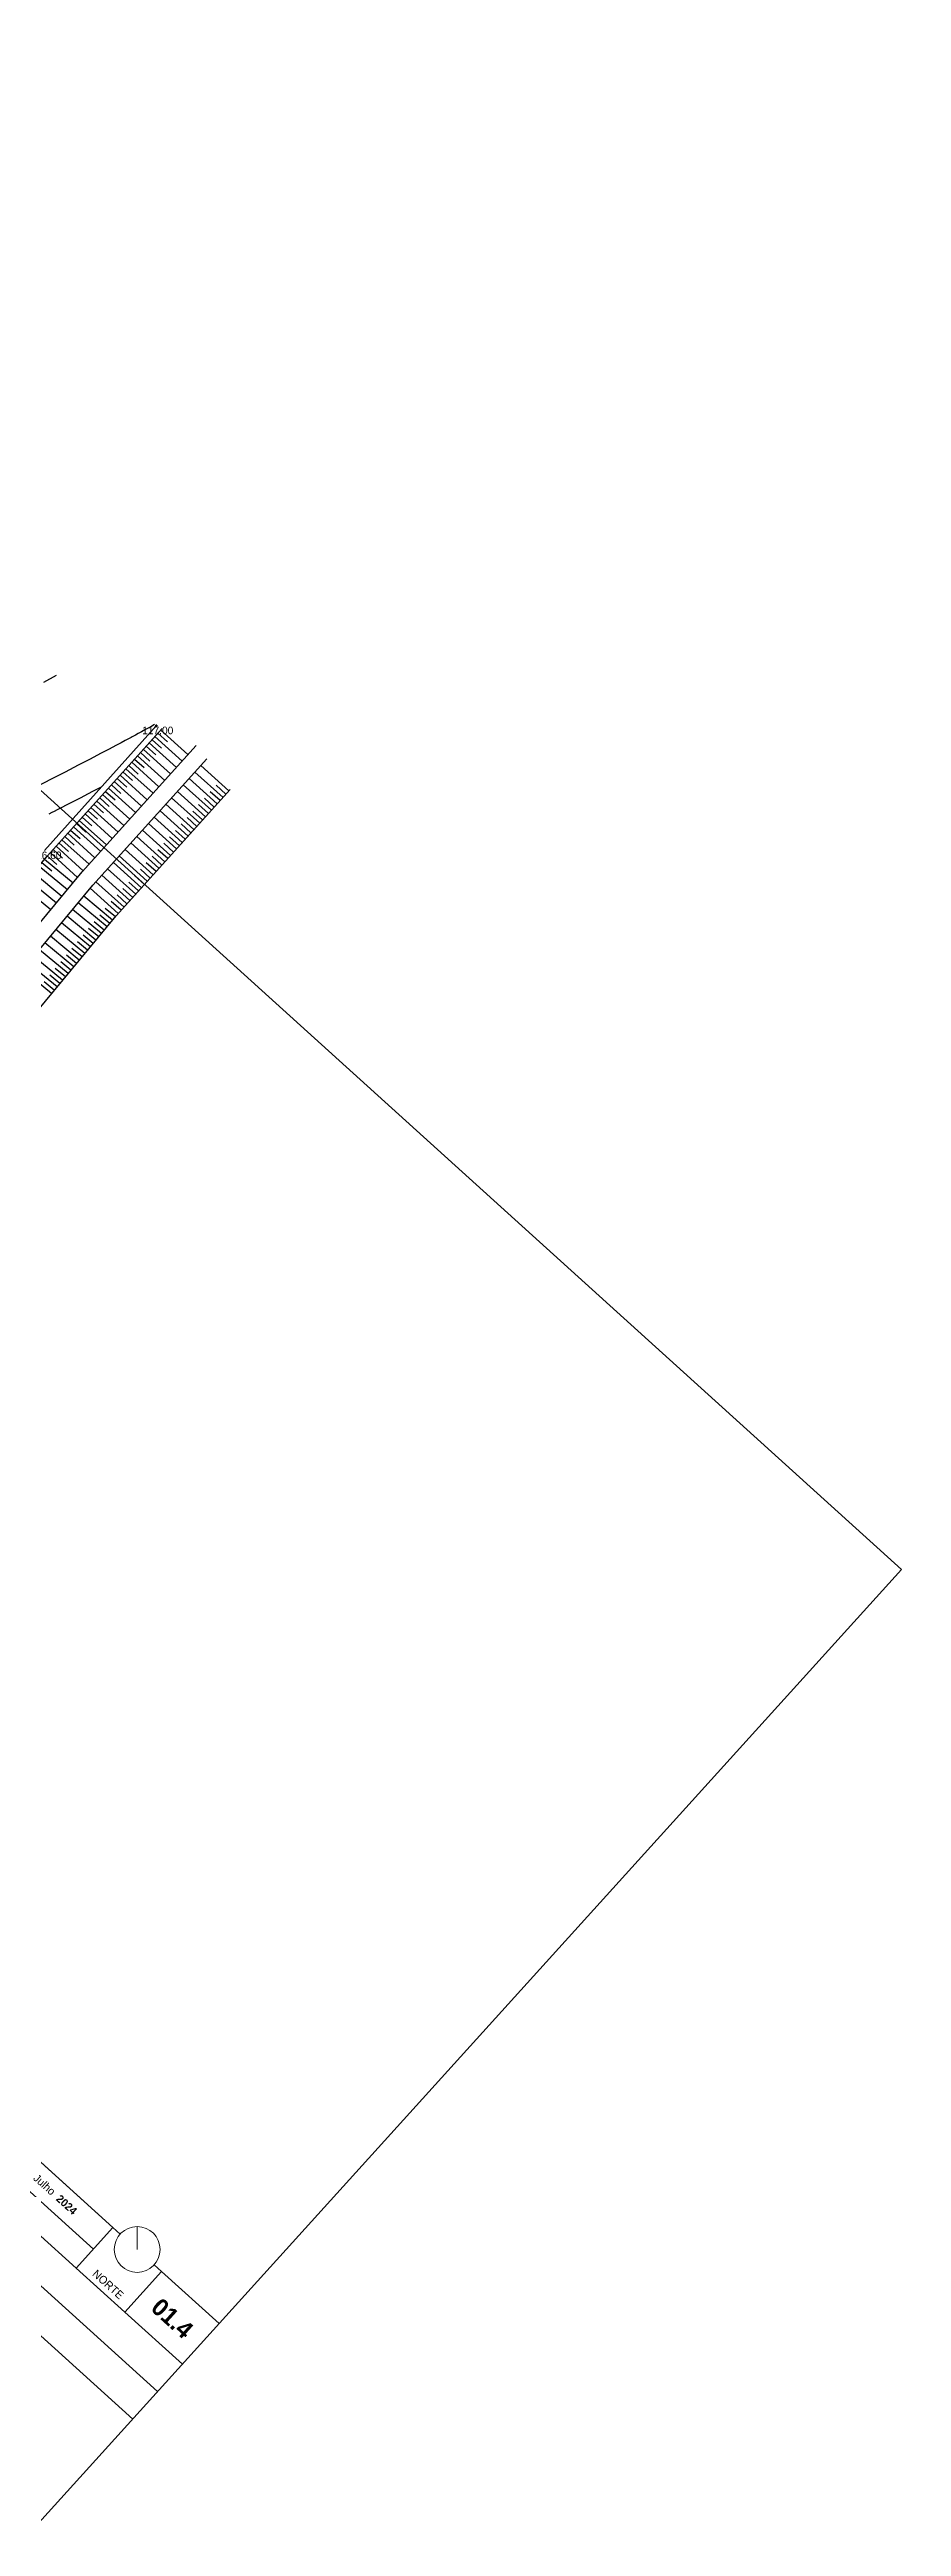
# Model space of a CAD drawing. Extents: x -85466713 to -87592, y -94413748 to -55832.
# Drawn here: x -87631.6 to -87592.4, y -65516.2 to -65402.2 of the extents above; entities that cross this region are included whole.
import ezdxf
from ezdxf.enums import TextEntityAlignment as Align

# ---------------------------------------------------------------- set-up
doc = ezdxf.new("R2010")
doc.units = 0
doc.header["$MEASUREMENT"] = 0
doc.header["$PDMODE"] = 34
doc.header["$PDSIZE"] = 0.05
doc.layers.add('0_folha', color=7, linetype='Continuous', lineweight=9)
for name, color, linetype in [('CV', 8, 'Continuous'), ('CVD', 6, 'Continuous'), ('LEVTP_BERMA', 6, 'Continuous'), ('LEVTP_RIBEIRA', 8, 'Continuous'), ('POINTS', 2, 'Continuous'), ('Z', 1, 'Continuous')]:
    doc.layers.add(name, color=color, linetype=linetype)
doc.styles.add('creativespace', font='GOTHIC.TTF')

msp = doc.modelspace()

# ---------------------------------------------------------------- linework, layer by layer
at = {"layer": '0_folha'}
for p, q in [((-87592.431, -65472.11), (-87669.723, -65402.165)), ((-87592.431, -65472.11), (-87632.287, -65516.153)), ((-87627.609, -65503.406), (-87627.609, -65502.351))]:
    msp.add_line(p, q, dxfattribs=at)
at = {"layer": '0_folha', "color": 7}
for p, q in [((-87651.274, -65481.992), (-87628.727, -65502.395)), ((-87652.965, -65483.86), (-87630.418, -65504.264)), ((-87654.106, -65485.121), (-87626.671, -65509.948)), ((-87655.247, -65486.382), (-87627.812, -65511.208)), ((-87634.683, -65498.812), (-87629.626, -65503.389)), ((-87632.872, -65498.644), (-87628.727, -65502.395)), ((-87634.563, -65500.513), (-87630.418, -65504.264)), ((-87628.727, -65502.395), (-87630.418, -65504.264)), ((-87628.392, -65502.699), (-87628.727, -65502.395)), ((-87628.184, -65506.285), (-87630.418, -65504.264)), ((-87626.493, -65504.417), (-87628.184, -65506.285)), ((-87626.493, -65504.417), (-87626.828, -65504.113)), ((-87626.493, -65504.417), (-87623.839, -65506.818)), ((-87628.184, -65506.285), (-87625.53, -65508.687))]:
    msp.add_line(p, q, dxfattribs=at)
msp.add_circle((-87627.609, -65503.406), 1.054, dxfattribs=at)
at = {"layer": 'CV', "linetype": 'Continuous'}
for points in [[(-87631.331, -65430.977, 0), (-87631.918, -65431.297, 0)], [(-87629.262, -65436.105, 0), (-87629.632, -65436.297, 0), (-87629.893, -65436.432, 0), (-87630.208, -65436.594, 0), (-87630.54, -65436.766, 0), (-87630.854, -65436.929, 0), (-87631.115, -65437.063, 0), (-87631.115, -65437.063, 0), (-87631.299, -65437.159, 0), (-87631.43, -65437.226, 0), (-87631.543, -65437.284, 0), (-87631.673, -65437.352, 0)]]:
    msp.add_polyline3d(points, dxfattribs=at)
at = {"layer": 'CVD', "linetype": 'Continuous'}
msp.add_polyline3d([(-87626.81, -65433.233, 0), (-87626.985, -65433.329, 0), (-87627.109, -65433.396, 0), (-87627.258, -65433.477, 0), (-87627.415, -65433.562, 0), (-87627.564, -65433.643, 0), (-87627.687, -65433.71, 0), (-87627.687, -65433.71, 0), (-87627.774, -65433.757, 0), (-87627.836, -65433.791, 0), (-87627.889, -65433.82, 0), (-87627.951, -65433.854, 0), (-87628.038, -65433.901, 0), (-87628.038, -65433.901, 0), (-87628.166, -65433.97, 0), (-87628.345, -65434.067, 0), (-87628.586, -65434.196, 0), (-87628.898, -65434.361, 0), (-87629.29, -65434.567, 0), (-87629.29, -65434.567, 0), (-87629.768, -65434.817, 0), (-87630.318, -65435.102, 0), (-87630.922, -65435.415, 0), (-87631.562, -65435.747, 0), (-87632.22, -65436.087, 0)], dxfattribs=at)
at = {"layer": 'LEVTP_BERMA', "linetype": 'Continuous'}
msp.add_line((-87626.726, -65433.275), (-87631.875, -65439.022), dxfattribs=at)
at = {"layer": 'LEVTP_RIBEIRA', "color": 1, "linetype": 'Continuous'}
for points in [[(-87649.614, -65460.562), (-87646.01, -65455.964), (-87643.94, -65453.635), (-87637.936, -65446.728), (-87631.756, -65439.283), (-87626.454, -65433.408)], [(-87646.23, -65463.053), (-87642.784, -65458.657), (-87640.785, -65456.407), (-87634.735, -65449.447), (-87628.579, -65442.032), (-87623.336, -65436.221)]]:
    msp.add_lwpolyline(points, dxfattribs=at)
at = {"layer": 'LEVTP_RIBEIRA', "linetype": 'Continuous'}
for points in [[(-87626.789, -65433.778), (-87625.538, -65434.907)], [(-87626.655, -65433.63), (-87626.217, -65434.025)], [(-87626.521, -65433.481), (-87625.27, -65434.61)], [(-87627.861, -65434.966), (-87626.609, -65436.095)], [(-87627.727, -65434.818), (-87627.289, -65435.213)], [(-87627.593, -65434.669), (-87626.341, -65435.798)], [(-87627.459, -65434.521), (-87627.021, -65434.916)], [(-87627.325, -65434.372), (-87626.073, -65435.501)], [(-87627.191, -65434.224), (-87626.753, -65434.619)], [(-87627.057, -65434.075), (-87625.806, -65435.204)], [(-87626.923, -65433.927), (-87626.485, -65434.322)], [(-87628.932, -65436.154), (-87627.681, -65437.283)], [(-87628.798, -65436.006), (-87628.361, -65436.401)], [(-87628.664, -65435.857), (-87627.413, -65436.986)], [(-87628.53, -65435.709), (-87628.093, -65436.104)], [(-87628.396, -65435.56), (-87627.145, -65436.689)], [(-87628.262, -65435.412), (-87627.825, -65435.807)], [(-87628.129, -65435.263), (-87626.877, -65436.392)], [(-87627.995, -65435.115), (-87627.557, -65435.51)], [(-87624.194, -65437.173), (-87625.486, -65436.007)], [(-87623.926, -65436.876), (-87625.218, -65435.71)], [(-87623.658, -65436.579), (-87624.95, -65435.413)], [(-87623.39, -65436.282), (-87624.682, -65435.116)], [(-87623.524, -65436.43), (-87623.976, -65436.022)], [(-87629.87, -65437.194), (-87629.432, -65437.589)], [(-87629.736, -65437.045), (-87628.485, -65438.174)], [(-87629.602, -65436.897), (-87629.164, -65437.292)], [(-87629.468, -65436.748), (-87628.217, -65437.877)], [(-87629.334, -65436.6), (-87628.896, -65436.995)], [(-87629.2, -65436.451), (-87627.949, -65437.58)], [(-87629.066, -65436.303), (-87628.628, -65436.698)], [(-87625.266, -65438.36), (-87626.558, -65437.195)], [(-87624.998, -65438.063), (-87626.29, -65436.898)], [(-87624.73, -65437.766), (-87626.022, -65436.601)], [(-87624.462, -65437.47), (-87625.754, -65436.304)], [(-87624.596, -65437.618), (-87625.048, -65437.21)], [(-87624.328, -65437.321), (-87624.78, -65436.913)], [(-87624.06, -65437.024), (-87624.512, -65436.616)], [(-87623.792, -65436.727), (-87624.244, -65436.319)], [(-87630.942, -65438.381), (-87630.504, -65438.777)], [(-87630.808, -65438.233), (-87629.557, -65439.362)], [(-87630.674, -65438.084), (-87630.236, -65438.48)], [(-87630.54, -65437.936), (-87629.289, -65439.065)], [(-87630.406, -65437.788), (-87629.968, -65438.183)], [(-87630.272, -65437.639), (-87629.021, -65438.768)], [(-87630.138, -65437.491), (-87629.7, -65437.886)], [(-87630.004, -65437.342), (-87628.753, -65438.471)], [(-87626.338, -65439.548), (-87627.629, -65438.383)], [(-87626.07, -65439.251), (-87627.361, -65438.086)], [(-87625.802, -65438.954), (-87627.093, -65437.789)], [(-87625.534, -65438.657), (-87626.825, -65437.492)], [(-87625.668, -65438.806), (-87626.12, -65438.398)], [(-87625.4, -65438.509), (-87625.852, -65438.101)], [(-87625.132, -65438.212), (-87625.584, -65437.804)], [(-87624.864, -65437.915), (-87625.316, -65437.507)], [(-87631.874, -65439.426), (-87630.561, -65440.516)], [(-87631.746, -65439.272), (-87631.302, -65439.673)], [(-87631.612, -65439.124), (-87630.351, -65440.262)], [(-87631.478, -65438.975), (-87631.039, -65439.372)], [(-87631.344, -65438.827), (-87630.093, -65439.956)], [(-87631.21, -65438.678), (-87630.772, -65439.074)], [(-87631.076, -65438.53), (-87629.825, -65439.659)], [(-87627.41, -65440.736), (-87628.701, -65439.571)], [(-87627.142, -65440.439), (-87628.433, -65439.274)], [(-87626.874, -65440.142), (-87628.165, -65438.977)], [(-87626.606, -65439.845), (-87627.897, -65438.68)], [(-87626.472, -65439.697), (-87626.924, -65439.289)], [(-87626.204, -65439.4), (-87626.656, -65438.992)], [(-87625.936, -65439.103), (-87626.388, -65438.695)], [(-87632.896, -65440.657), (-87631.583, -65441.747)], [(-87632.641, -65440.349), (-87631.328, -65441.439)], [(-87632.385, -65440.041), (-87631.072, -65441.131)], [(-87632.13, -65439.734), (-87630.817, -65440.824)], [(-87632.002, -65439.58), (-87631.542, -65439.961)], [(-87628.214, -65441.627), (-87629.505, -65440.462)], [(-87627.946, -65441.33), (-87629.237, -65440.165)], [(-87627.678, -65441.033), (-87628.969, -65439.868)], [(-87627.544, -65440.885), (-87627.996, -65440.477)], [(-87627.276, -65440.588), (-87627.728, -65440.18)], [(-87627.008, -65440.291), (-87627.46, -65439.883)], [(-87626.74, -65439.994), (-87627.192, -65439.586)], [(-87629.253, -65442.844), (-87630.579, -65441.742)], [(-87628.997, -65442.536), (-87630.324, -65441.434)], [(-87628.742, -65442.228), (-87630.068, -65441.127)], [(-87628.482, -65441.924), (-87629.767, -65440.764)], [(-87628.614, -65442.074), (-87629.078, -65441.689)], [(-87628.348, -65441.776), (-87628.8, -65441.368)], [(-87628.08, -65441.479), (-87628.532, -65441.071)], [(-87627.812, -65441.182), (-87628.264, -65440.774)], [(-87630.275, -65444.075), (-87631.601, -65442.973)], [(-87630.019, -65443.767), (-87631.346, -65442.665)], [(-87629.764, -65443.459), (-87631.09, -65442.358)], [(-87629.508, -65443.151), (-87630.835, -65442.05)], [(-87629.636, -65443.305), (-87630.1, -65442.92)], [(-87629.381, -65442.997), (-87629.845, -65442.612)], [(-87629.125, -65442.69), (-87629.589, -65442.304)], [(-87628.87, -65442.382), (-87629.334, -65441.996)], [(-87631.041, -65444.998), (-87632.368, -65443.897)], [(-87630.786, -65444.69), (-87632.112, -65443.589)], [(-87630.53, -65444.382), (-87631.857, -65443.281)], [(-87630.403, -65444.228), (-87630.867, -65443.843)], [(-87630.147, -65443.921), (-87630.611, -65443.535)], [(-87629.892, -65443.613), (-87630.356, -65443.227)], [(-87631.552, -65445.613), (-87632.879, -65444.512)], [(-87631.297, -65445.306), (-87632.623, -65444.204)], [(-87631.425, -65445.46), (-87631.889, -65445.074)], [(-87631.169, -65445.152), (-87631.633, -65444.766)], [(-87630.914, -65444.844), (-87631.378, -65444.459)], [(-87630.658, -65444.536), (-87631.122, -65444.151)]]:
    msp.add_lwpolyline(points, dxfattribs=at)
at = {"layer": 'LEVTP_RIBEIRA', "color": 120, "linetype": 'Continuous'}
for points in [[(-87648.226, -65461.584), (-87644.342, -65456.63), (-87642.343, -65454.38), (-87636.293, -65447.42), (-87630.137, -65440.005), (-87624.894, -65434.194)], [(-87647.61, -65462.037), (-87643.853, -65457.245), (-87641.854, -65454.995), (-87635.804, -65448.035), (-87629.648, -65440.62), (-87624.405, -65434.809)]]:
    msp.add_lwpolyline(points, dxfattribs=at)
at = {"layer": 'POINTS'}
msp.add_point((-87626.726, -65433.275, 116.996), dxfattribs=at)

# ---------------------------------------------------------------- texts
at = {"layer": '0_folha', "color": 7, "attachment_point": 1, "rotation": 317.85696, "style": 'creativespace'}
for s, insert, char_height in [('Julho  {\\fCentury Gothic|b1|i0|c0|p34;2024}', (-87632.183, -65499.901), 0.36), ('{\\fCentury Gothic|b0|i0|c0|p34;NORTE}', (-87629.456, -65504.302), 0.36607)]:
    msp.add_mtext(s, dxfattribs=dict(at, insert=insert, char_height=char_height))
at = {"layer": '0_folha', "color": 7, "insert": (-87626.495, -65505.577), "char_height": 0.8, "width": 2.32, "attachment_point": 1, "rotation": 317.85696, "style": 'creativespace'}
msp.add_mtext('{\\fCentury Gothic|b1|i0|c0|p34;01.4}', dxfattribs=at)
at = {"layer": 'Z'}
for s, p in [(' 117.00', (-87626.726, -65433.675, 116.996)), (' 116.60', (-87631.875, -65439.422, 116.598))]:
    msp.add_text(s, height=0.35, dxfattribs=at).set_placement(p, align=Align.CENTER)

doc.saveas('drawing.dxf')
